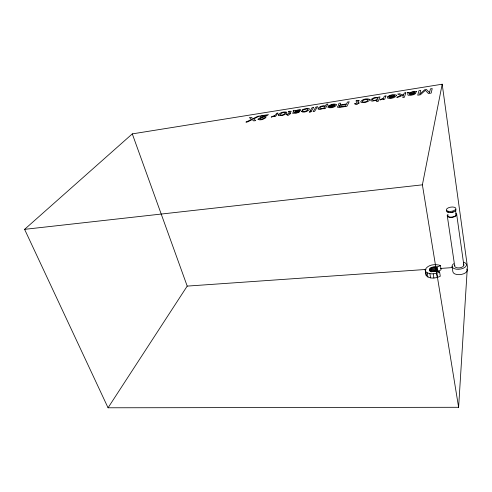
<?xml version="1.0" encoding="UTF-8"?>
<svg xmlns="http://www.w3.org/2000/svg" width="492" height="492" viewBox="0 0 492 492"><rect width="100%" height="100%" fill="white"/><g stroke="black" fill="none" stroke-linecap="round" stroke-linejoin="round"><path stroke-width="0.74" d="M458.612 407.29L467.4 266.559L442.185 84.212L132.293 133.885L24.6 229.346L108.055 407.788L458.612 407.29L422.394 184.832L442.185 84.212M440.414 265.526C435.34 263.749 427.739 264.468 425.156 269.794L426.263 275.692C429.971 279.284 436.023 278.275 440.297 276.264L439.62 272.039C436.871 269.204 430.937 273.909 429.461 269.493C431.49 265.083 437.4 268.54 440.414 265.526L441.078 269.714C438.52 272.291 435.26 270.317 432.363 271.621L431.668 267.445M108.055 407.788L187.2 286.104L132.293 133.885M448.003 214.463L447.468 215.035A4.791 2.14 -8.4 0 0 449.946 217.366A4.791 2.14 -8.4 0 0 455.986 215.865L456.514 215.287A4.791 2.14 -8.4 0 0 456.201 213.676M425.156 269.794L425.549 271.504C429.288 275.077 435.334 274.038 439.62 272.039M24.6 229.346L422.394 184.832M187.2 286.104L426.06 269.444M440.604 268.429L452.087 267.623M427.204 272.882L427.923 277.082M425.549 271.504L426.263 275.692M430.377 268.165L430.961 271.645M429.916 268.589L430.383 271.375M429.608 269.038L429.959 271.129M429.461 269.493L429.694 270.889M429.897 273.7L430.605 277.912M432.456 267.181L433.144 271.356M433.206 273.829L433.907 278.048M430.967 267.777L431.668 271.953M434.996 266.873L435.678 271.055M434.147 266.885L434.836 271.067M433.292 266.99L433.981 271.172M437.197 267.015L437.874 271.203M436.527 267.101L437.203 271.289M435.795 266.941L436.478 271.129M436.625 273.245L437.314 277.47M452.087 266.486L452.886 271.83A7.22 3.702 -6.9 0 0 461.619 274.388A7.22 3.702 -6.9 0 0 466.767 268.983M447.24 215.613L454.676 265.828M455.61 210.582L456.189 214.69M456.73 214.709L463.839 265.182M455.647 213.799A4.244 1.9 -8.4 0 1 452.468 217.015A4.244 1.9 -8.4 0 1 447.941 215.115M453.341 211.794A4.262 1.882 -8.6 0 1 452.314 212.101M451.213 212.292A4.262 1.882 -8.6 0 1 450.118 212.347M448.243 212.064A4.262 1.882 -8.6 0 1 447.191 211.332M463.851 262.261A7.251 3.672 -7.1 0 1 464.817 267.384A7.251 3.672 -7.1 0 1 454.645 268.792A7.251 3.672 -7.1 0 1 453.759 263.657M463.31 264.038A4.612 2.337 -7.1 0 1 463.642 265.803L463.138 266.412A4.612 2.337 -7.1 0 1 457.326 267.826A4.612 2.337 -7.1 0 1 454.885 265.206M455.912 209.303A4.809 2.122 -8.6 0 1 451.207 212.538A4.809 2.122 -8.6 0 1 446.718 210.336M416.583 91.69L415.506 92.724L409.596 94.212C409.707 95.405 413.163 94.593 414.086 93.628L415.66 93.382C413.889 95.325 410.636 95.177 408.194 95.264C406.786 94.888 409.535 92.004 407.29 92.908L408.022 92.367L409.965 92.527L414.362 91.328L416.583 91.69M258.017 119.199C259.911 120.884 264.198 119.156 266.024 117.49L264.548 117.723L262.039 119.046L259.647 119.009L260.877 117.988L266.603 115.946L268.435 114.605L260.6 115.854L260.2 116.37L266.436 115.38L259.825 117.895L258.017 119.199M278.257 114.907L278.386 115.442L279.216 115.688L282.217 115.405A3.862 1.132 -14.9 0 0 284.671 114.599L286.375 113.504L286.799 112.207C283.945 111.456 280.059 112.434 278.257 114.907M329.468 106.641L329.855 107.262L331.485 107.213L334.597 105.829L329.468 106.641M372.481 99.63L373.065 100.485L375.095 100.325L377.044 99.618L377.918 98.382L377.05 97.828L375.015 98.043L373.533 98.591L372.481 99.63M368.041 99.796L366.909 101.29A2.263 0.676 -12.8 0 1 365.279 101.887L363.219 102.127L362.284 101.647L362.739 100.737L364.369 99.784L366.964 99.359L368.041 99.796M299.567 110.251L298.552 111.014L294.653 111.93L296.055 110.774L299.567 110.251M294.148 112.631L295.889 112.84L299.726 111.678L296.861 113.055L292.599 113.326L293.909 111.063L293.048 111.044L293.318 110.639L295.003 110.368L295.409 110.706C304.443 107.613 300.889 112.065 294.148 112.631M359.012 100.559L357.942 103.006L359.234 102.803L359.019 103.258L357.727 103.461L357.284 104.396L355.667 104.648L356.11 103.714L354.591 103.953L354.812 103.498L356.331 103.258L357.358 101.112L355.974 101.094L356.183 100.663L359.012 100.559M334.941 104.962L334.88 105.38L328.127 106.45L327.906 107.434C330.673 108.381 334.966 107.477 336.614 104.864L336.571 104.568C334.099 103.314 330.716 104.568 328.502 105.995L332.906 104.691L334.941 104.962M340.409 104.316L341.024 104.765L346.497 103.972L347.481 102.047L349.215 101.77L346.922 106.303L339.603 107.416L337.444 107.268L337.672 106.284L339.732 105.3L338.588 105.011C337.727 103.166 341.7 102.072 340.409 104.316M396.435 95.393C394.996 98.277 390.304 98.867 387.468 98.037L387.475 97.059L394.646 95.928L394.609 95.51L392.302 95.264L387.776 96.604C390.101 94.987 393.618 93.947 396.312 95.097L396.435 95.393M289.628 111.727L288.127 114.009L286.719 114.23L286.405 114.685L287.814 114.464L287.174 115.392L288.687 115.159L289.321 114.224L290.833 113.578L289.634 113.769L291.227 111.315L289.235 111.266L288.38 111.825L289.628 111.727M429.694 92.01L429.565 92.656L426.478 89.495L424.627 89.784L419.67 94.212L420.728 90.405L418.963 90.688L417.714 95.208L420.396 94.784L425.365 90.331L428.44 93.529L431.177 93.099L432.216 88.578L430.414 88.867L429.694 92.01M301.338 111.333C302.887 113.289 308.656 111.432 309.566 108.88L308.115 108.326L304.487 108.947A3.247 0.959 -14.3 0 0 302.801 109.679L302.002 110.313L306.75 108.873A1.95 0.578 -14.3 0 1 307.771 108.996L307.432 110.208L305.815 111.149L303.613 111.567L302.801 111.1L301.338 111.333M369.738 99.624L369.018 100.774L367.838 101.5A4.084 1.218 -12.8 0 1 365.316 102.33L361.971 102.662L360.593 101.899C362.161 99.089 366.86 98.179 369.664 99.329L369.738 99.624M370.82 99.919L371.011 100.835L372.555 101.112L377.241 100.011L376.558 101.672L378.151 101.426L379.996 96.881L378.508 97.115L378.336 97.533C375.765 97.065 372.456 97.736 370.82 99.919M339.142 106.34L339.788 106.85L345.439 106.044L346.233 104.489L341.091 105.337L339.142 106.34M409.811 93.302L409.676 93.744C416.915 93.037 415.291 90.159 409.811 93.302M405.826 92.773L404.375 97.299L402.757 97.551L403.618 94.907L398.864 96.985L396.737 97.324L400.949 95.485L397.665 94.07L399.768 93.738L402.296 94.895L403.834 94.249L404.227 93.031L405.826 92.773M324.966 106.684L324.074 107.859L322.303 108.634L320.28 108.855L319.628 108.308C320.483 106.524 323.164 105.835 324.898 106.432L324.966 106.684M385.98 95.928L384.707 99.218L383.145 99.464L383.373 98.886L379.929 100.024L380.168 99.433L383.317 98.425L384.35 96.186L385.98 95.928M285.378 112.889L283.921 114.378A2.14 0.627 -14.9 0 1 282.328 114.956L280.458 115.171L279.8 114.673L282.193 112.828L284.585 112.434L285.378 112.889M318.17 108.252L318.189 109.15L319.529 109.445L324.062 108.345L323.81 108.787L325.31 108.547L327.936 103.978L326.411 104.224L325.452 105.878C322.924 105.466 319.849 106.21 318.17 108.252M317.383 106.832L314.64 111.364L313.103 111.604L315.864 107.072L317.383 106.832M311.196 111.327L310.803 111.967L309.247 112.213L309.64 111.573L311.196 111.327M313.595 107.434L311.577 110.712L310.028 110.952L312.063 107.674L313.595 107.434M277.912 113.105L275.532 116.395L274.136 116.616L274.554 116.038L271.246 117.121C272.771 115.761 275.846 116.143 276.461 113.332L277.912 113.105M394.449 96.37L391.915 97.674L390.039 97.896L389.043 97.533L394.449 96.37M252.144 119.63L247.796 121.844L245.914 122.139L251.603 119.298L249.37 117.637L251.307 117.33L252.962 118.683L257.642 116.321L259.542 116.02L253.565 118.99L255.754 120.595L253.761 120.909L252.144 119.63M448.686 211.351A4.815 2.116 -8.6 0 0 455.893 208.669A4.815 2.116 -8.6 0 0 448.79 207.636A4.815 2.116 -8.6 0 0 448.686 211.351"/></g></svg>
